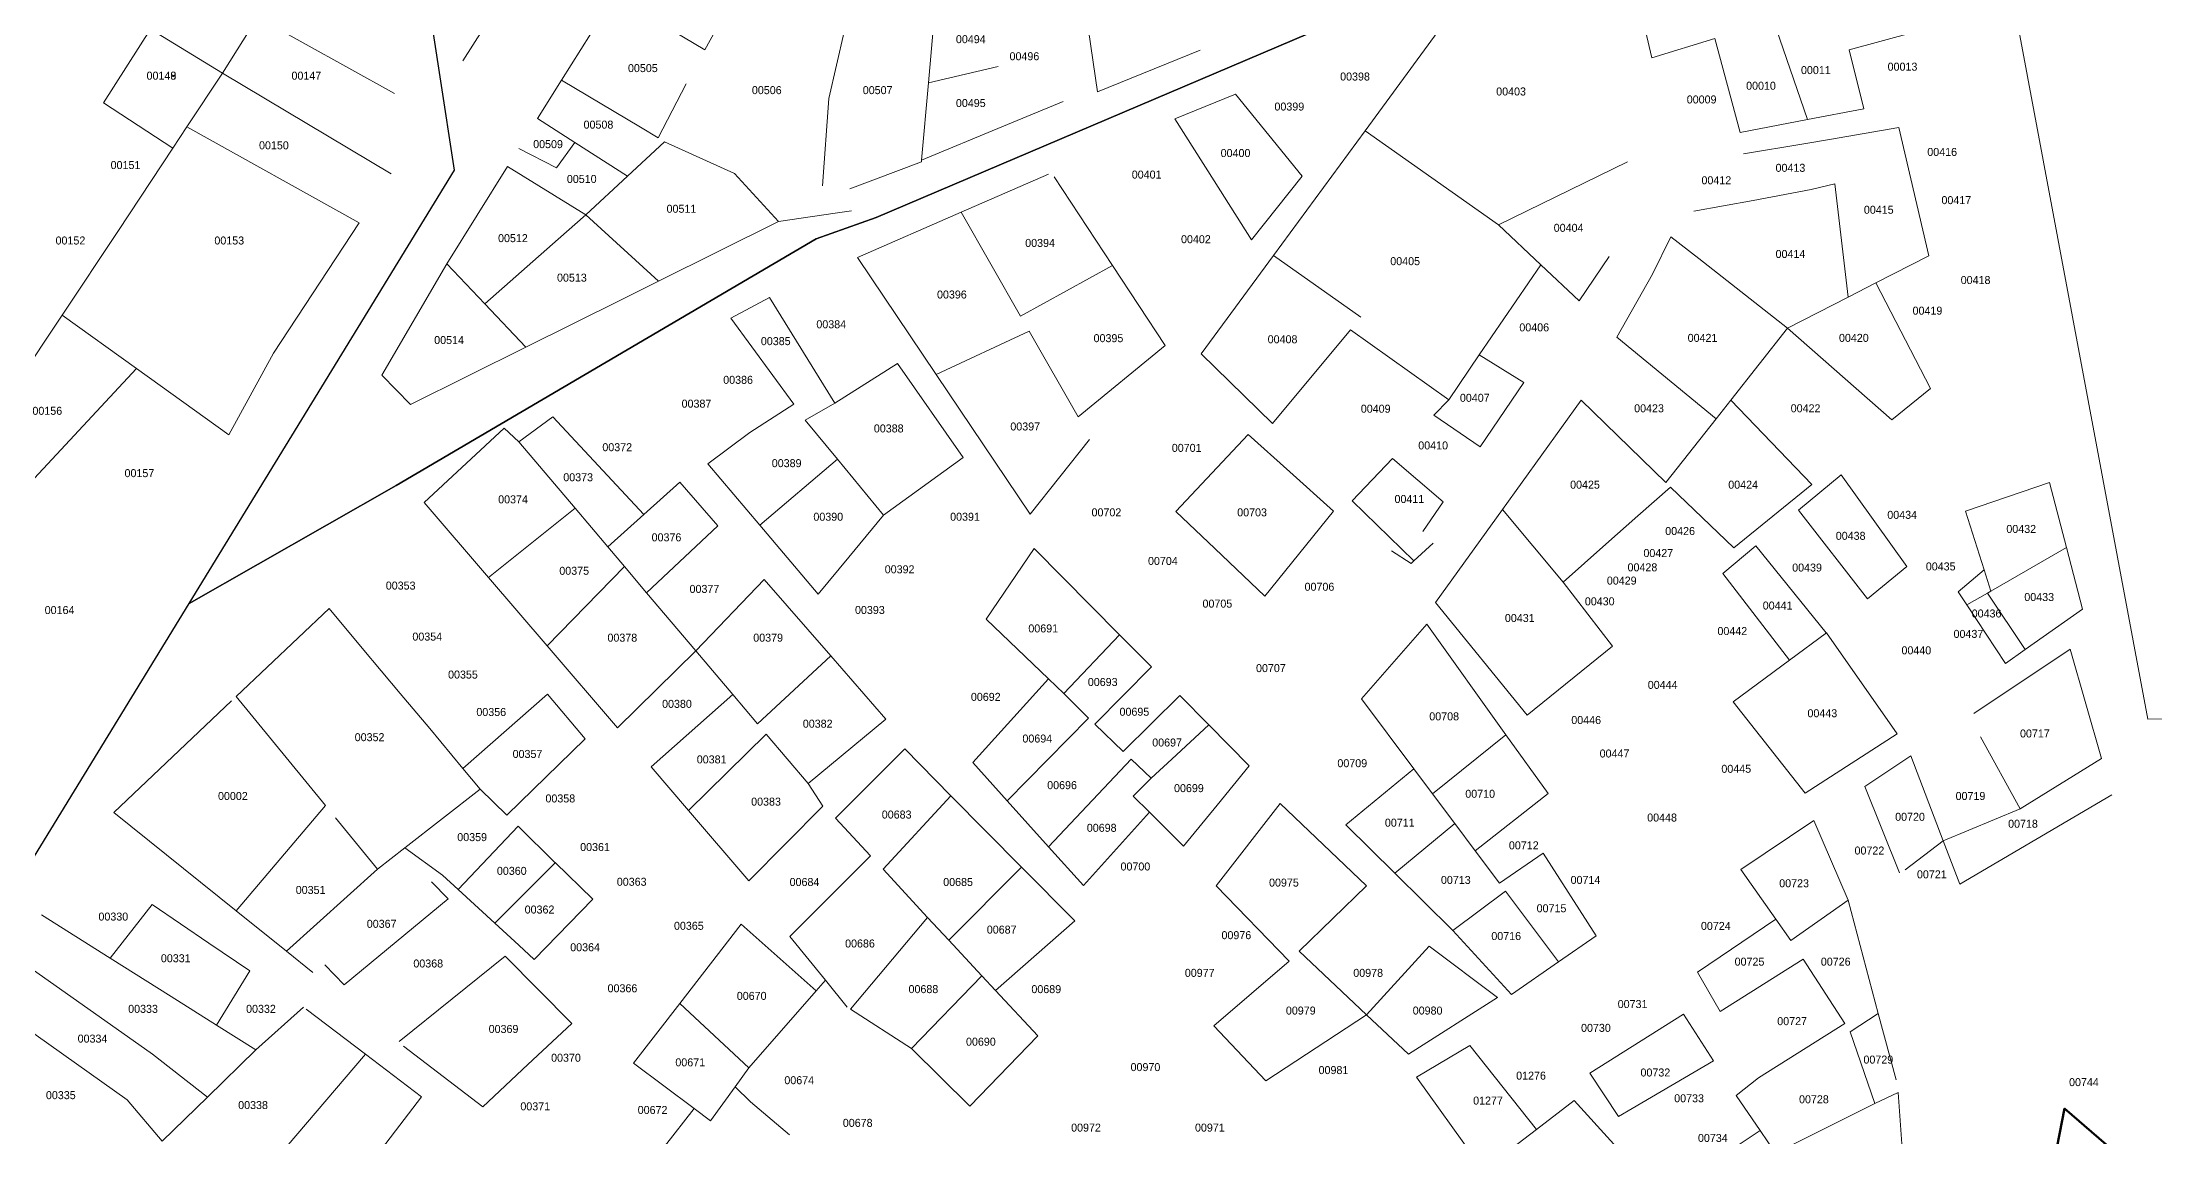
# Model space of a CAD drawing. Header units: metres. Extents: x 245232 to 248406, y 1633796 to 1637634.
# Drawn here: x 245934.5 to 246330.6, y 1634669.8 to 1634875.1 of the extents above; entities that cross this region are included whole.
import ezdxf
from ezdxf.enums import TextEntityAlignment as Align

# ---------------------------------------------------------------- set-up
doc = ezdxf.new("R2010")
doc.units = ezdxf.units.M
doc.header["$MEASUREMENT"] = 0
doc.layers.add('historique_numero_parcelle', color=7, linetype='Continuous')
doc.layers.add('limites_sections', color=7, linetype='Continuous')
doc.layers.add('Limites_Communes', color=7, linetype='Continuous', lineweight=211, plot=False)
doc.layers.add('LIMITES_PARCELLES', color=7, linetype='Continuous', lineweight=0, true_color=0xffffff)
doc.styles.add('Style-FANCY', font='FANCY.shx')

msp = doc.modelspace()

# ---------------------------------------------------------------- linework, layer by layer
at = {"layer": 'Limites_Communes', "color": 210, "lineweight": 80, "flags": 128}
msp.add_lwpolyline([(246351.387, 1634642.522), (246313.684, 1634675.066), (246307.052, 1634641.1), (246314.9, 1634610.38), (246321.576, 1634526.612), (246301.661, 1634523.022), (246284.833, 1634512.968), (246248.215, 1634503.443), (246207.469, 1634486.192), (246174.555, 1634461.533), (246138.047, 1634444.527), (246089.545, 1634429.436), (246044.675, 1634473.258), (246026.65, 1634503.993), (245985.976, 1634566.262), (245932.561, 1634508.099)], dxfattribs=at)
at = {"layer": 'limites_parcelles'}
for p, q in [((246329.298, 1634748.139), (246297.601, 1634917.711)), ((246028.938, 1634896.027), (246013.357, 1634871.611)), ((246058.746, 1634873.646), (246041.773, 1634883.776)), ((246082.002, 1634864.53), (246086.341, 1634883.369)), ((246132.379, 1634865.8), (246129.615, 1634884.852)), ((246182.531, 1634858.496), (246200.208, 1634882.548)), ((246236.273, 1634872.17), (246233.267, 1634885.243)), ((245968.343, 1634869.316), (245974.907, 1634879.736)), ((245974.907, 1634879.736), (246000.567, 1634865.469)), ((246062.433, 1634880.36), (246058.746, 1634873.646)), ((246101.687, 1634878.924), (246100.67, 1634867.457)), ((246265.473, 1634860.568), (246258.979, 1634879.506)), ((246291.909, 1634878.725), (246273.294, 1634873.665)), ((245946.006, 1634863.707), (245954.819, 1634877.565)), ((245954.819, 1634877.565), (245968.343, 1634869.316)), ((246031.887, 1634867.964), (246037.285, 1634876.598)), ((246248.131, 1634875.802), (246236.273, 1634872.17)), ((246252.852, 1634858.16), (246248.131, 1634875.802)), ((246100.67, 1634867.457), (246113.767, 1634870.555)), ((246151.641, 1634873.632), (246132.379, 1634865.8)), ((246273.294, 1634873.665), (246276.051, 1634862.586)), ((245968.343, 1634869.316), (245961.639, 1634859.196)), ((245999.961, 1634850.402), (245968.343, 1634869.316)), ((246027.394, 1634860.778), (246031.887, 1634867.964)), ((246046.716, 1634859.141), (246031.887, 1634867.964)), ((246055.249, 1634867.277), (246050.031, 1634857.142)), ((246100.67, 1634867.457), (246099.383, 1634852.942)), ((245959.008, 1634855.224), (245946.006, 1634863.707)), ((246080.838, 1634848.126), (246082.002, 1634864.53)), ((246125.923, 1634864.001), (246114.407, 1634859.203)), ((246146.899, 1634860.697), (246158.243, 1634865.371)), ((246158.243, 1634865.371), (246170.72, 1634849.942)), ((246276.051, 1634862.586), (246265.473, 1634860.568)), ((245959.008, 1634855.224), (245961.639, 1634859.196)), ((245961.639, 1634859.196), (245993.922, 1634841.206)), ((246034.4, 1634856.29), (246027.394, 1634860.778)), ((246050.031, 1634857.142), (246046.716, 1634859.141)), ((246114.407, 1634859.203), (246099.383, 1634852.942)), ((246154.241, 1634849.102), (246146.899, 1634860.697)), ((246165.351, 1634835.119), (246182.531, 1634858.496)), ((246207.553, 1634840.851), (246182.531, 1634858.496)), ((246265.473, 1634860.568), (246252.852, 1634858.16)), ((246269.607, 1634856.866), (246282.632, 1634859.075)), ((246282.632, 1634859.075), (246288.242, 1634835.056)), ((245948.791, 1634839.803), (245959.008, 1634855.224)), ((246023.9, 1634855.189), (246030.939, 1634851.543)), ((246030.939, 1634851.543), (246034.4, 1634856.29)), ((246044.26, 1634849.973), (246034.4, 1634856.29)), ((246051.214, 1634856.429), (246044.26, 1634849.973)), ((246064.328, 1634850.454), (246051.214, 1634856.429)), ((246253.46, 1634854.127), (246264.792, 1634856.049)), ((246264.792, 1634856.049), (246269.607, 1634856.866)), ((246010.353, 1634833.521), (246021.783, 1634851.804)), ((246021.783, 1634851.804), (246036.464, 1634842.737)), ((246099.359, 1634852.677), (246085.918, 1634847.597)), ((246099.383, 1634852.942), (246099.359, 1634852.677)), ((246207.553, 1634840.851), (246231.743, 1634852.655)), ((246044.26, 1634849.973), (246036.464, 1634842.737)), ((246072.583, 1634841.459), (246064.328, 1634850.454)), ((246106.802, 1634843.202), (246123.214, 1634850.348)), ((246124.272, 1634849.819), (246135.183, 1634833.209)), ((246161.254, 1634838.027), (246154.241, 1634849.102)), ((246170.72, 1634849.942), (246161.254, 1634838.027)), ((246255.285, 1634845.429), (246266.176, 1634847.439)), ((246266.176, 1634847.439), (246270.6, 1634848.547)), ((246270.6, 1634848.547), (246273.139, 1634827.286)), ((246031.232, 1634838.122), (246036.464, 1634842.737)), ((246036.464, 1634842.737), (246050.079, 1634830.276)), ((246083.166, 1634843.046), (246072.583, 1634841.459)), ((246086.235, 1634843.469), (246083.166, 1634843.046)), ((246087.363, 1634834.738), (246106.802, 1634843.202)), ((246106.802, 1634843.202), (246117.954, 1634823.729)), ((246244.161, 1634843.376), (246255.285, 1634845.429)), ((245938.27, 1634823.921), (245948.791, 1634839.803)), ((245993.922, 1634841.206), (245977.892, 1634816.792)), ((246072.583, 1634841.459), (246050.079, 1634830.276)), ((246215.479, 1634833.355), (246207.553, 1634840.851)), ((246017.494, 1634826.005), (246031.232, 1634838.122)), ((246102.144, 1634812.777), (246087.363, 1634834.738)), ((246151.789, 1634816.667), (246165.351, 1634835.119)), ((246181.729, 1634823.494), (246165.351, 1634835.119)), ((246228.307, 1634834.923), (246222.653, 1634826.571)), ((246236.403, 1634831.589), (246239.896, 1634838.574)), ((246239.896, 1634838.574), (246245.088, 1634834.527)), ((246288.242, 1634835.056), (246278.293, 1634829.937)), ((245998.182, 1634812.672), (246010.353, 1634833.521)), ((246010.353, 1634833.521), (246017.494, 1634826.005)), ((246117.954, 1634823.729), (246135.183, 1634833.209)), ((246135.183, 1634833.209), (246145.042, 1634818.201)), ((246215.479, 1634833.355), (246203.95, 1634816.427)), ((246222.653, 1634826.571), (246215.479, 1634833.355)), ((246229.754, 1634819.795), (246236.403, 1634831.589)), ((246245.088, 1634834.527), (246261.757, 1634821.43)), ((246043.052, 1634826.784), (246025.189, 1634817.907)), ((246050.079, 1634830.276), (246043.052, 1634826.784)), ((246063.596, 1634823.324), (246070.853, 1634827.236)), ((246070.853, 1634827.236), (246083.093, 1634807.407)), ((246273.139, 1634827.286), (246261.757, 1634821.43)), ((246273.139, 1634827.286), (246278.293, 1634829.937)), ((246278.293, 1634829.937), (246288.54, 1634810.162)), ((245929.849, 1634811.21), (245938.27, 1634823.921)), ((245952.188, 1634813.889), (245938.27, 1634823.921)), ((246025.189, 1634817.907), (246017.494, 1634826.005)), ((246075.415, 1634807.198), (246063.596, 1634823.324)), ((246119.585, 1634820.88), (246102.144, 1634812.777)), ((246128.774, 1634804.834), (246119.585, 1634820.88)), ((246179.824, 1634821.165), (246165.209, 1634803.595)), ((246198.239, 1634808.042), (246179.824, 1634821.165)), ((246248.362, 1634804.451), (246229.754, 1634819.795)), ((246261.757, 1634821.43), (246251.104, 1634807.927)), ((246281.295, 1634804.292), (246261.757, 1634821.43)), ((245977.892, 1634816.792), (245969.48, 1634801.426)), ((246025.189, 1634817.907), (246003.579, 1634807.168)), ((246145.042, 1634818.201), (246128.774, 1634804.834)), ((246165.209, 1634803.595), (246151.789, 1634816.667)), ((246203.95, 1634816.427), (246198.239, 1634808.042)), ((246203.95, 1634816.427), (246212.284, 1634811.253)), ((245952.188, 1634813.889), (245932.215, 1634792.371)), ((245969.48, 1634801.426), (245952.188, 1634813.889)), ((246003.579, 1634807.168), (245998.182, 1634812.672)), ((246083.093, 1634807.407), (246094.896, 1634814.856)), ((246094.896, 1634814.856), (246107.205, 1634797.171)), ((246119.774, 1634786.583), (246102.144, 1634812.777)), ((246212.284, 1634811.253), (246204.122, 1634799.196)), ((246067.218, 1634801.904), (246075.415, 1634807.198)), ((246083.093, 1634807.407), (246077.589, 1634804.232)), ((246195.444, 1634805.121), (246198.239, 1634808.042)), ((246208.319, 1634787.441), (246223.068, 1634807.935)), ((246223.068, 1634807.935), (246238.935, 1634792.502)), ((246251.104, 1634807.927), (246248.362, 1634804.451)), ((246251.104, 1634807.927), (246266.273, 1634792.12)), ((246288.54, 1634810.162), (246281.295, 1634804.292)), ((246023.889, 1634800.157), (246030.244, 1634804.829)), ((246030.244, 1634804.829), (246047.319, 1634786.514)), ((246077.589, 1634804.232), (246083.624, 1634796.874)), ((246204.122, 1634799.196), (246195.444, 1634805.121)), ((246238.935, 1634792.502), (246248.362, 1634804.451)), ((246006.109, 1634788.727), (246021.138, 1634802.697)), ((246021.138, 1634802.697), (246023.889, 1634800.157)), ((246023.889, 1634800.157), (246034.41, 1634787.716)), ((246059.304, 1634796.005), (246067.218, 1634801.904)), ((246130.887, 1634800.606), (246119.774, 1634786.583)), ((246147.061, 1634787.099), (246160.602, 1634801.538)), ((246160.602, 1634801.538), (246168.421, 1634794.498)), ((246069.032, 1634784.519), (246059.304, 1634796.005)), ((246083.624, 1634796.874), (246069.032, 1634784.519)), ((246092.241, 1634786.367), (246083.624, 1634796.874)), ((246107.205, 1634797.171), (246092.241, 1634786.367)), ((246180.103, 1634789.089), (246187.679, 1634797.006)), ((246187.679, 1634797.006), (246197.153, 1634788.9)), ((246047.319, 1634786.514), (246054.054, 1634792.575)), ((246054.054, 1634792.575), (246061.172, 1634784.377)), ((246168.421, 1634794.498), (246176.627, 1634787.109)), ((246239.797, 1634791.664), (246233.678, 1634786.229)), ((246251.656, 1634780.276), (246239.797, 1634791.664)), ((246266.273, 1634792.12), (246251.656, 1634780.276)), ((246263.817, 1634787.309), (246271.791, 1634793.954)), ((246271.791, 1634793.954), (246284.102, 1634776.771)), ((246295.141, 1634787.139), (246310.857, 1634792.537)), ((246310.857, 1634792.537), (246314.034, 1634780.319)), ((246018.159, 1634774.687), (246006.109, 1634788.727)), ((246018.159, 1634774.687), (246034.41, 1634787.716)), ((246034.41, 1634787.716), (246040.566, 1634780.436)), ((246191.698, 1634777.794), (246180.103, 1634789.089)), ((246197.153, 1634788.9), (246193.382, 1634783.329)), ((246195.763, 1634769.994), (246208.319, 1634787.441)), ((246219.688, 1634773.805), (246208.319, 1634787.441)), ((246276.757, 1634770.706), (246263.817, 1634787.309)), ((246040.566, 1634780.436), (246047.319, 1634786.514)), ((246061.172, 1634784.377), (246047.834, 1634771.842)), ((246080.009, 1634771.557), (246069.032, 1634784.519)), ((246092.241, 1634786.367), (246085.752, 1634778.51)), ((246154.342, 1634780.142), (246147.061, 1634787.099)), ((246176.627, 1634787.109), (246163.72, 1634771.184)), ((246233.678, 1634786.229), (246227.706, 1634780.926)), ((246298.611, 1634776.149), (246295.141, 1634787.139)), ((246040.566, 1634780.436), (246043.677, 1634776.758)), ((246111.506, 1634766.885), (246120.515, 1634780.154)), ((246120.515, 1634780.154), (246136.519, 1634763.961)), ((246163.72, 1634771.184), (246154.342, 1634780.142)), ((246191.159, 1634777.297), (246187.508, 1634779.678)), ((246195.287, 1634781.107), (246191.698, 1634777.794)), ((246227.706, 1634780.926), (246219.688, 1634773.805)), ((246249.592, 1634775.455), (246255.812, 1634780.638)), ((246255.812, 1634780.638), (246269.007, 1634764.307)), ((246314.034, 1634780.319), (246299.875, 1634772.147)), ((246314.034, 1634780.319), (246317.048, 1634768.724)), ((246029.181, 1634761.846), (246043.677, 1634776.758)), ((246043.677, 1634776.758), (246047.834, 1634771.842)), ((246085.752, 1634778.51), (246080.009, 1634771.557)), ((246191.698, 1634777.794), (246191.159, 1634777.297)), ((246262.123, 1634759.191), (246249.592, 1634775.455)), ((246284.102, 1634776.771), (246276.757, 1634770.706)), ((246293.766, 1634771.991), (246298.611, 1634776.149)), ((246299.875, 1634772.147), (246298.611, 1634776.149)), ((246029.181, 1634761.846), (246018.159, 1634774.687)), ((246047.834, 1634771.842), (246057.062, 1634760.928)), ((246057.062, 1634760.928), (246069.892, 1634774.334)), ((246069.892, 1634774.334), (246082.363, 1634759.971)), ((246219.688, 1634773.805), (246228.9, 1634761.838)), ((246295.374, 1634769.549), (246293.766, 1634771.991)), ((246299.213, 1634771.765), (246295.374, 1634769.549)), ((246299.875, 1634772.147), (246299.213, 1634771.765)), ((246306.309, 1634761.179), (246299.213, 1634771.765)), ((245970.886, 1634752.396), (245988.327, 1634768.845)), ((245988.327, 1634768.845), (245994.525, 1634761.436)), ((246212.908, 1634748.88), (246195.763, 1634769.994)), ((246302.602, 1634758.574), (246295.374, 1634769.549)), ((246317.048, 1634768.724), (246306.309, 1634761.179)), ((246123.161, 1634755.689), (246111.506, 1634766.885)), ((246136.519, 1634763.961), (246126.061, 1634752.903)), ((246136.519, 1634763.961), (246136.519, 1634763.961)), ((246136.519, 1634763.961), (246142.476, 1634757.934)), ((246181.865, 1634751.945), (246194.123, 1634765.906)), ((246194.123, 1634765.906), (246208.959, 1634745.207)), ((246262.123, 1634759.191), (246269.025, 1634764.281)), ((246269.007, 1634764.307), (246269.025, 1634764.281)), ((246269.025, 1634764.281), (246282.279, 1634745.386)), ((245994.525, 1634761.436), (246001.652, 1634752.918)), ((246042.349, 1634746.505), (246029.181, 1634761.846)), ((246057.062, 1634760.928), (246042.349, 1634746.505)), ((246063.977, 1634752.752), (246057.062, 1634760.928)), ((246068.653, 1634747.222), (246082.363, 1634759.971)), ((246082.363, 1634759.971), (246092.681, 1634748.087)), ((246228.9, 1634761.838), (246212.908, 1634748.88)), ((246296.679, 1634749.171), (246314.746, 1634761.25)), ((246306.309, 1634761.179), (246302.602, 1634758.574)), ((246314.746, 1634761.25), (246320.63, 1634740.737)), ((246109.009, 1634740.001), (246123.161, 1634755.689)), ((246126.061, 1634752.903), (246123.161, 1634755.689)), ((246142.476, 1634757.934), (246131.856, 1634747.156)), ((246251.532, 1634751.38), (246262.123, 1634759.191)), ((245947.954, 1634730.624), (245970.02, 1634751.579)), ((245987.636, 1634731.897), (245970.886, 1634752.396)), ((246001.652, 1634752.918), (246007.16, 1634746.335)), ((246013.396, 1634738.882), (246029.225, 1634752.818)), ((246029.225, 1634752.818), (246036.336, 1634744.422)), ((246048.661, 1634739.151), (246063.977, 1634752.752)), ((246063.977, 1634752.752), (246068.653, 1634747.222)), ((246130.665, 1634748.299), (246126.061, 1634752.903)), ((246137.172, 1634742.056), (246147.805, 1634752.542)), ((246147.805, 1634752.542), (246153.24, 1634747.043)), ((246191.695, 1634738.807), (246181.865, 1634751.945)), ((246092.681, 1634748.087), (246078.103, 1634736.048)), ((246115.46, 1634732.817), (246130.665, 1634748.299)), ((246265.077, 1634734.223), (246251.532, 1634751.38)), ((246342.633, 1634748.41), (246329.298, 1634748.139)), ((246007.16, 1634746.335), (246013.396, 1634738.882)), ((246036.336, 1634744.422), (246021.601, 1634730.134)), ((246055.678, 1634730.975), (246070.266, 1634745.315)), ((246070.266, 1634745.315), (246078.103, 1634736.048)), ((246131.856, 1634747.156), (246137.172, 1634742.056)), ((246146.323, 1634740.645), (246153.24, 1634747.043)), ((246153.24, 1634747.043), (246160.838, 1634739.355)), ((246208.959, 1634745.207), (246195.187, 1634734.14)), ((246208.959, 1634745.207), (246216.873, 1634734.166)), ((246282.279, 1634745.386), (246265.077, 1634734.223)), ((246305.361, 1634731.313), (246297.952, 1634744.807)), ((246083.257, 1634729.561), (246096.227, 1634742.53)), ((246096.227, 1634742.53), (246104.9, 1634733.751)), ((246115.46, 1634732.817), (246109.009, 1634740.001)), ((246138.665, 1634740.623), (246123.2, 1634724.198)), ((246142.412, 1634737.028), (246138.665, 1634740.623)), ((246142.412, 1634737.028), (246146.323, 1634740.645)), ((246276.231, 1634735.501), (246284.846, 1634741.26)), ((246284.846, 1634741.26), (246290.927, 1634725.307)), ((246320.63, 1634740.737), (246305.361, 1634731.313)), ((246013.396, 1634738.882), (246016.629, 1634735.017)), ((246055.678, 1634730.975), (246048.661, 1634739.151)), ((246078.103, 1634736.048), (246080.881, 1634731.815)), ((246139.079, 1634733.694), (246142.412, 1634737.028)), ((246160.838, 1634739.355), (246154.8, 1634731.984)), ((246178.945, 1634728.295), (246191.695, 1634738.807)), ((246195.187, 1634734.14), (246191.695, 1634738.807)), ((245970.908, 1634712.164), (245987.636, 1634731.897)), ((246016.629, 1634735.017), (246002.475, 1634723.974)), ((246021.601, 1634730.134), (246016.629, 1634735.017)), ((246080.881, 1634731.815), (246067.016, 1634717.765)), ((246092.172, 1634719.952), (246104.9, 1634733.751)), ((246104.9, 1634733.751), (246118.153, 1634720.335)), ((246123.2, 1634724.198), (246115.46, 1634732.817)), ((246142.095, 1634730.678), (246139.079, 1634733.694)), ((246154.8, 1634731.984), (246148.491, 1634724.282)), ((246154.603, 1634716.843), (246166.606, 1634732.304)), ((246166.606, 1634732.304), (246182.776, 1634716.879)), ((246199.385, 1634728.528), (246195.187, 1634734.14)), ((246216.873, 1634734.166), (246203.189, 1634723.444)), ((246282.736, 1634719.295), (246276.231, 1634735.501)), ((246322.578, 1634733.945), (246294.024, 1634717.181)), ((245970.907, 1634712.163), (245947.954, 1634730.624)), ((245997.367, 1634719.989), (245989.508, 1634729.607)), ((246012.53, 1634716.139), (246023.755, 1634728.019)), ((246023.755, 1634728.019), (246030.696, 1634721.199)), ((246067.016, 1634717.765), (246055.678, 1634730.975)), ((246089.805, 1634722.503), (246083.257, 1634729.561)), ((246142.095, 1634730.678), (246129.737, 1634716.919)), ((246148.491, 1634724.282), (246142.095, 1634730.678)), ((246188.123, 1634719.24), (246178.945, 1634728.295)), ((246199.385, 1634728.528), (246188.123, 1634719.24)), ((246203.189, 1634723.444), (246199.385, 1634728.528)), ((246252.96, 1634719.944), (246266.666, 1634729.106)), ((246266.666, 1634729.106), (246273.101, 1634714.18)), ((246290.927, 1634725.307), (246305.361, 1634731.313)), ((246002.475, 1634723.974), (245997.367, 1634719.989)), ((246009.549, 1634718.876), (246002.475, 1634723.974)), ((246129.737, 1634716.919), (246123.2, 1634724.198)), ((246290.927, 1634725.307), (246283.816, 1634719.869)), ((246294.024, 1634717.181), (246290.927, 1634725.307)), ((245997.367, 1634719.989), (245980.293, 1634704.615)), ((246019.371, 1634709.857), (246030.696, 1634721.199)), ((246030.696, 1634721.199), (246030.706, 1634721.209)), ((246030.706, 1634721.209), (246037.743, 1634714.355)), ((246074.713, 1634707.358), (246089.805, 1634722.503)), ((246100.529, 1634710.945), (246092.172, 1634719.952)), ((246118.153, 1634720.335), (246104.491, 1634706.674)), ((246118.153, 1634720.335), (246128.091, 1634710.275)), ((246203.189, 1634723.444), (246207.734, 1634717.369)), ((246207.734, 1634717.369), (246215.916, 1634722.998)), ((246215.916, 1634722.998), (246225.861, 1634707.492)), ((246259.549, 1634710.615), (246252.96, 1634719.944)), ((246007.485, 1634717.606), (246010.643, 1634714.419)), ((246012.53, 1634716.139), (246009.549, 1634718.876)), ((246019.371, 1634709.857), (246012.53, 1634716.139)), ((246168.28, 1634702.751), (246154.603, 1634716.843)), ((246182.776, 1634716.879), (246170.166, 1634704.589)), ((246199.007, 1634708.502), (246188.123, 1634719.24)), ((245947.245, 1634703.291), (245955.118, 1634713.326)), ((245955.118, 1634713.326), (245965.771, 1634706.104)), ((245970.908, 1634712.164), (245970.907, 1634712.163)), ((245980.293, 1634704.615), (245970.908, 1634712.164)), ((246010.643, 1634714.419), (245991.138, 1634698.275)), ((246037.743, 1634714.355), (246026.782, 1634703.051)), ((246037.743, 1634714.355), (246037.743, 1634714.355)), ((246199.007, 1634708.502), (246208.858, 1634715.867)), ((246208.858, 1634715.867), (246218.8, 1634702.578)), ((246273.101, 1634714.18), (246262.366, 1634706.627)), ((246273.101, 1634714.18), (246278.767, 1634692.932)), ((245934.382, 1634711.388), (245947.245, 1634703.291)), ((246023.873, 1634705.723), (246019.371, 1634709.857)), ((246054.076, 1634694.814), (246065.588, 1634709.669)), ((246065.588, 1634709.669), (246079.603, 1634697.156)), ((246086.054, 1634693.71), (246100.529, 1634710.945)), ((246104.491, 1634706.674), (246100.529, 1634710.945)), ((246128.091, 1634710.275), (246113.241, 1634697.244)), ((246209.998, 1634696.453), (246199.007, 1634708.502)), ((246244.843, 1634700.682), (246259.549, 1634710.615)), ((246262.366, 1634706.627), (246259.549, 1634710.615)), ((245965.771, 1634706.104), (245973.435, 1634700.908)), ((245985.26, 1634700.62), (245980.293, 1634704.615)), ((246026.782, 1634703.051), (246023.873, 1634705.723)), ((246081.35, 1634699.155), (246074.713, 1634707.358)), ((246110.704, 1634699.978), (246104.491, 1634706.674)), ((246170.166, 1634704.589), (246182.798, 1634692.679)), ((246182.798, 1634692.679), (246194.528, 1634705.507)), ((246194.528, 1634705.507), (246207.352, 1634695.924)), ((246225.861, 1634707.492), (246218.8, 1634702.578)), ((245955.193, 1634685.302), (245929.287, 1634703.586)), ((245947.245, 1634703.291), (245958.687, 1634696.088)), ((245973.435, 1634700.908), (245967.211, 1634690.722)), ((245991.138, 1634698.275), (245987.483, 1634702.049)), ((246001.441, 1634687.64), (246021.307, 1634703.654)), ((246021.307, 1634703.654), (246033.809, 1634691.033)), ((246154.183, 1634690.576), (246168.28, 1634702.751)), ((246218.8, 1634702.578), (246209.998, 1634696.453)), ((246249.111, 1634693.299), (246244.843, 1634700.682)), ((246264.661, 1634703.087), (246249.111, 1634693.299)), ((246272.467, 1634691.043), (246264.661, 1634703.087)), ((245958.687, 1634696.088), (245967.211, 1634690.722)), ((246079.603, 1634697.156), (246067.006, 1634682.735)), ((246081.35, 1634699.155), (246079.603, 1634697.156)), ((246085.431, 1634694.111), (246081.35, 1634699.155)), ((246097.497, 1634686.333), (246110.704, 1634699.978)), ((246110.704, 1634699.978), (246113.241, 1634697.244)), ((246113.241, 1634697.244), (246121.163, 1634688.705)), ((245923.994, 1634695.48), (245950.43, 1634676.729)), ((245974.56, 1634686.095), (245983.512, 1634694.077)), ((245984.008, 1634693.741), (245995.099, 1634685.29)), ((246045.367, 1634683.575), (246054.076, 1634694.814)), ((246067.006, 1634682.735), (246054.076, 1634694.814)), ((246097.497, 1634686.333), (246086.054, 1634693.71)), ((246182.798, 1634692.679), (246163.961, 1634680.288)), ((246190.662, 1634685.265), (246182.798, 1634692.679)), ((246207.352, 1634695.924), (246190.662, 1634685.265)), ((246224.708, 1634681.735), (246242.219, 1634692.765)), ((246242.219, 1634692.765), (246247.871, 1634684.047)), ((246278.767, 1634692.932), (246273.478, 1634689.482)), ((246278.767, 1634692.932), (246282.097, 1634680.446)), ((245967.211, 1634690.722), (245974.56, 1634686.095)), ((246033.809, 1634691.033), (246025.591, 1634683.326)), ((246121.163, 1634688.705), (246108.45, 1634675.538)), ((246163.961, 1634680.288), (246154.183, 1634690.576)), ((246256.326, 1634680.816), (246272.467, 1634691.043)), ((246273.478, 1634689.482), (246278.135, 1634676.041)), ((245965.511, 1634677.205), (245955.193, 1634685.302)), ((245974.56, 1634686.095), (245965.511, 1634677.205)), ((245969.004, 1634654.663), (245995.099, 1634685.29)), ((245995.099, 1634685.29), (246005.606, 1634677.285)), ((246017.115, 1634675.378), (246002.246, 1634686.809)), ((246108.45, 1634675.538), (246097.497, 1634686.333)), ((246192.178, 1634680.963), (246202.206, 1634686.927)), ((246202.206, 1634686.927), (246214.671, 1634671.139)), ((246025.591, 1634683.326), (246017.115, 1634675.378)), ((246056.756, 1634675.067), (246045.367, 1634683.575)), ((246067.006, 1634682.735), (246064.434, 1634679.18)), ((246203.117, 1634665.729), (246192.178, 1634680.963)), ((246230.079, 1634673.619), (246224.708, 1634681.735)), ((246247.871, 1634684.047), (246232.619, 1634675.101)), ((246252.093, 1634677.535), (246256.326, 1634680.816)), ((245950.43, 1634676.729), (245956.992, 1634668.933)), ((245965.511, 1634677.205), (245956.992, 1634668.933)), ((246005.606, 1634677.285), (245994.864, 1634663.202)), ((246059.809, 1634672.787), (246064.434, 1634679.18)), ((246064.434, 1634679.18), (246067.325, 1634676.343)), ((246067.325, 1634676.343), (246074.601, 1634670.126)), ((246214.671, 1634671.139), (246221.768, 1634676.561)), ((246221.768, 1634676.561), (246229.205, 1634668.37)), ((246256.603, 1634670.962), (246252.093, 1634677.535)), ((246278.135, 1634676.041), (246282.494, 1634678.064)), ((246282.494, 1634678.064), (246284.213, 1634653.326)), ((246051.161, 1634667.979), (246056.756, 1634675.067)), ((246056.756, 1634675.067), (246059.809, 1634672.787)), ((246232.619, 1634675.101), (246230.079, 1634673.619)), ((246259.508, 1634666.728), (246278.135, 1634676.041)), ((246214.671, 1634671.139), (246206.248, 1634664.704)), ((246243.516, 1634662.178), (246256.603, 1634670.962)), ((246259.508, 1634666.728), (246256.603, 1634670.962))]:
    msp.add_line(p, q, dxfattribs=at)
at = {"layer": 'limites_sections', "flags": 128}
for points in [[(245808.274, 1634518.519), (245962.083, 1634769.837), (246000.899, 1634791.942), (246079.613, 1634838.244), (246090.858, 1634842.213), (246278.712, 1634922.249)], [(246278.712, 1634922.249), (246090.858, 1634842.213), (246079.613, 1634838.244), (246000.899, 1634791.942), (245962.083, 1634769.837), (246011.802, 1634851.075), (246003.757, 1634903.681)]]:
    msp.add_lwpolyline(points, dxfattribs=at)

# ---------------------------------------------------------------- texts
at = {"layer": 'historique_numero_parcelle', "style": 'Style-FANCY'}
for s, p in [('00494', (246108.617, 1634875.664)), ('00505', (246047.129, 1634870.238)), ('00496', (246118.669, 1634872.463)), ('00011', (246267.057, 1634869.865)), ('00013', (246283.3, 1634870.503)), ('00148', (245956.869, 1634868.819)), ('00149', (245956.869, 1634868.819)), ('00147', (245984.041, 1634868.819)), ('00506', (246070.363, 1634866.106)), ('00507', (246091.152, 1634866.106)), ('00398', (246180.653, 1634868.66)), ('00403', (246209.914, 1634865.855)), ('00010', (246256.771, 1634866.932)), ('00495', (246108.617, 1634863.684)), ('00399', (246168.338, 1634863.025)), ('00009', (246245.642, 1634864.36)), ('00508', (246038.804, 1634859.636)), ('00150', (245977.955, 1634855.756)), ('00509', (246029.352, 1634855.978)), ('00400', (246158.252, 1634854.306)), ('00416', (246290.741, 1634854.514)), ('00151', (245950.13, 1634852.054)), ('00401', (246141.584, 1634850.265)), ('00413', (246262.29, 1634851.537)), ('00510', (246035.67, 1634849.446)), ('00412', (246248.398, 1634849.198)), ('00511', (246054.365, 1634843.854)), ('00415', (246278.851, 1634843.669)), ('00417', (246293.395, 1634845.476)), ('00152', (245939.805, 1634837.903)), ('00153', (245969.586, 1634837.903)), ('00512', (246022.769, 1634838.341)), ('00402', (246150.82, 1634838.144)), ('00404', (246220.696, 1634840.28)), ('00394', (246121.605, 1634837.446)), ('00405', (246190.056, 1634834.027)), ('00414', (246262.29, 1634835.375)), ('00513', (246033.826, 1634830.934)), ('00418', (246297.005, 1634830.485)), ('00396', (246105.07, 1634827.77)), ('00384', (246082.45, 1634822.187)), ('00419', (246287.981, 1634824.743)), ('00514', (246010.798, 1634819.229)), ('00385', (246072.046, 1634819.024)), ('00395', (246134.425, 1634819.582)), ('00408', (246167.065, 1634819.374)), ('00406', (246214.254, 1634821.607)), ('00421', (246245.809, 1634819.639)), ('00420', (246274.18, 1634819.639)), ('00386', (246064.986, 1634811.767)), ('00387', (246057.183, 1634807.301)), ('00409', (246184.529, 1634806.349)), ('00407', (246203.107, 1634808.396)), ('00423', (246235.777, 1634806.428)), ('00422', (246265.13, 1634806.428)), ('00156', (245935.472, 1634805.961)), ('00388', (246093.226, 1634802.649)), ('00397', (246118.818, 1634803.022)), ('00372', (246042.325, 1634799.131)), ('00701', (246149.09, 1634799.004)), ('00410', (246195.304, 1634799.465)), ('00389', (246074.09, 1634796.137)), ('00157', (245952.739, 1634794.266)), ('00373', (246034.999, 1634793.495)), ('00425', (246223.771, 1634792.101)), ('00424', (246253.426, 1634792.101)), ('00374', (246022.79, 1634789.348)), ('00702', (246134.042, 1634786.909)), ('00703', (246161.352, 1634786.909)), ('00411', (246190.845, 1634789.417)), ('00434', (246283.242, 1634786.442)), ('00390', (246081.893, 1634786.088)), ('00391', (246107.532, 1634786.088)), ('00426', (246241.606, 1634783.402)), ('00438', (246273.581, 1634782.508)), ('00432', (246305.562, 1634783.797)), ('00376', (246051.561, 1634782.224)), ('00427', (246237.515, 1634779.275)), ('00375', (246034.256, 1634775.951)), ('00392', (246095.269, 1634776.226)), ('00704', (246144.631, 1634777.792)), ('00428', (246234.542, 1634776.601)), ('00439', (246265.407, 1634776.554)), ('00435', (246290.461, 1634776.767)), ('00353', (246001.72, 1634773.174)), ('00377', (246058.674, 1634772.548)), ('00706', (246173.985, 1634772.954)), ('00429', (246230.66, 1634774.11)), ('00433', (246308.932, 1634771.025)), ('00164', (245937.769, 1634768.582)), ('00393', (246089.696, 1634768.597)), ('00705', (246154.849, 1634769.791)), ('00431', (246211.543, 1634767.089)), ('00430', (246226.535, 1634770.222)), ('00441', (246259.886, 1634769.43)), ('00436', (246299.06, 1634767.942)), ('00354', (246006.709, 1634763.605)), ('00378', (246043.28, 1634763.404)), ('00379', (246070.618, 1634763.404)), ('00691', (246122.198, 1634765.139)), ('00442', (246251.393, 1634764.646)), ('00437', (246295.662, 1634764.114)), ('00440', (246285.896, 1634761.031)), ('00355', (246013.398, 1634756.481)), ('00693', (246133.345, 1634755.091)), ('00707', (246164.882, 1634757.696)), ('00380', (246053.525, 1634750.99)), ('00692', (246111.423, 1634752.3)), ('00444', (246238.329, 1634754.545)), ('00356', (246018.706, 1634749.463)), ('00382', (246079.907, 1634747.268)), ('00695', (246139.29, 1634749.509)), ('00708', (246197.37, 1634748.649)), ('00446', (246223.997, 1634747.953)), ('00443', (246268.273, 1634749.228)), ('00352', (245995.894, 1634744.738)), ('00694', (246121.084, 1634744.485)), ('00697', (246145.421, 1634743.741)), ('00717', (246308.122, 1634745.432)), ('00357', (246025.501, 1634741.594)), ('00381', (246060.028, 1634740.569)), ('00709', (246180.139, 1634739.857)), ('00447', (246229.305, 1634741.679)), ('00696', (246125.728, 1634735.74)), ('00699', (246149.508, 1634735.182)), ('00445', (246252.13, 1634738.809)), ('00002', (245970.266, 1634733.704, 0)), ('00358', (246031.658, 1634733.248)), ('00383', (246070.223, 1634732.649)), ('00710', (246204.118, 1634734.122)), ('00719', (246296.046, 1634733.71)), ('00683', (246094.714, 1634730.228)), ('00698', (246133.159, 1634727.739)), ('00711', (246189.043, 1634728.7)), ('00448', (246238.223, 1634729.665)), ('00720', (246284.714, 1634729.803)), ('00718', (246305.893, 1634728.5)), ('00359', (246015.123, 1634725.991)), ('00361', (246038.161, 1634724.13)), ('00712', (246212.292, 1634724.447)), ('00722', (246277.097, 1634723.476)), ('00360', (246022.555, 1634719.664)), ('00700', (246139.476, 1634720.483)), ('00351', (245984.839, 1634716.082)), ('00363', (246045.035, 1634717.617)), ('00684', (246077.437, 1634717.575)), ('00685', (246106.233, 1634717.575)), ('00975', (246167.325, 1634717.463)), ('00713', (246199.553, 1634717.961)), ('00714', (246223.864, 1634717.961)), ('00723', (246262.977, 1634717.336)), ('00721', (246288.801, 1634719.011)), ('00362', (246027.757, 1634712.407)), ('00715', (246217.494, 1634712.644)), ('00330', (245947.848, 1634711.087)), ('00367', (245998.158, 1634709.732)), ('00365', (246055.753, 1634709.36)), ('00687', (246114.407, 1634708.644)), ('00976', (246158.408, 1634707.602)), ('00716', (246209.001, 1634707.434)), ('00724', (246248.301, 1634709.335)), ('00331', (245959.553, 1634703.272)), ('00364', (246036.303, 1634705.336)), ('00686', (246087.84, 1634706.039)), ('00368', (246006.89, 1634702.289)), ('00977', (246151.534, 1634700.531)), ('00978', (246183.117, 1634700.531)), ('00725', (246254.617, 1634702.637)), ('00726', (246270.78, 1634702.637)), ('00366', (246043.305, 1634697.637)), ('00670', (246067.532, 1634696.212)), ('00688', (246099.73, 1634697.48)), ('00689', (246122.767, 1634697.48)), ('00333', (245953.421, 1634693.782)), ('00332', (245975.53, 1634693.782)), ('00979', (246170.483, 1634693.46)), ('00980', (246194.263, 1634693.46)), ('00731', (246232.695, 1634694.682)), ('00727', (246262.606, 1634691.472)), ('00334', (245943.946, 1634688.199)), ('00369', (246021.01, 1634690.008)), ('00690', (246110.506, 1634687.618)), ('00730', (246225.821, 1634690.216)), ('00370', (246032.715, 1634684.612)), ('00671', (246056.014, 1634683.746)), ('00729', (246278.769, 1634684.262)), ('00674', (246076.45, 1634680.396)), ('00970', (246141.362, 1634682.855)), ('00981', (246176.614, 1634682.296)), ('01276', (246213.657, 1634681.253)), ('00732', (246236.968, 1634681.843)), ('00744', (246317.318, 1634680.029)), ('00335', (245938.001, 1634677.593)), ('00338', (245974.044, 1634675.732)), ('00371', (246026.955, 1634675.494)), ('01277', (246205.589, 1634676.575)), ('00733', (246243.285, 1634677.006)), ('00728', (246266.693, 1634676.819)), ('00672', (246048.954, 1634674.814)), ('00678', (246087.411, 1634672.395)), ('00972', (246130.215, 1634671.504)), ('00971', (246153.438, 1634671.504)), ('00734', (246247.743, 1634669.563))]:
    msp.add_text(s, height=1.5, dxfattribs=at).set_placement(p, align=Align.MIDDLE_CENTER)

doc.saveas('drawing.dxf')
